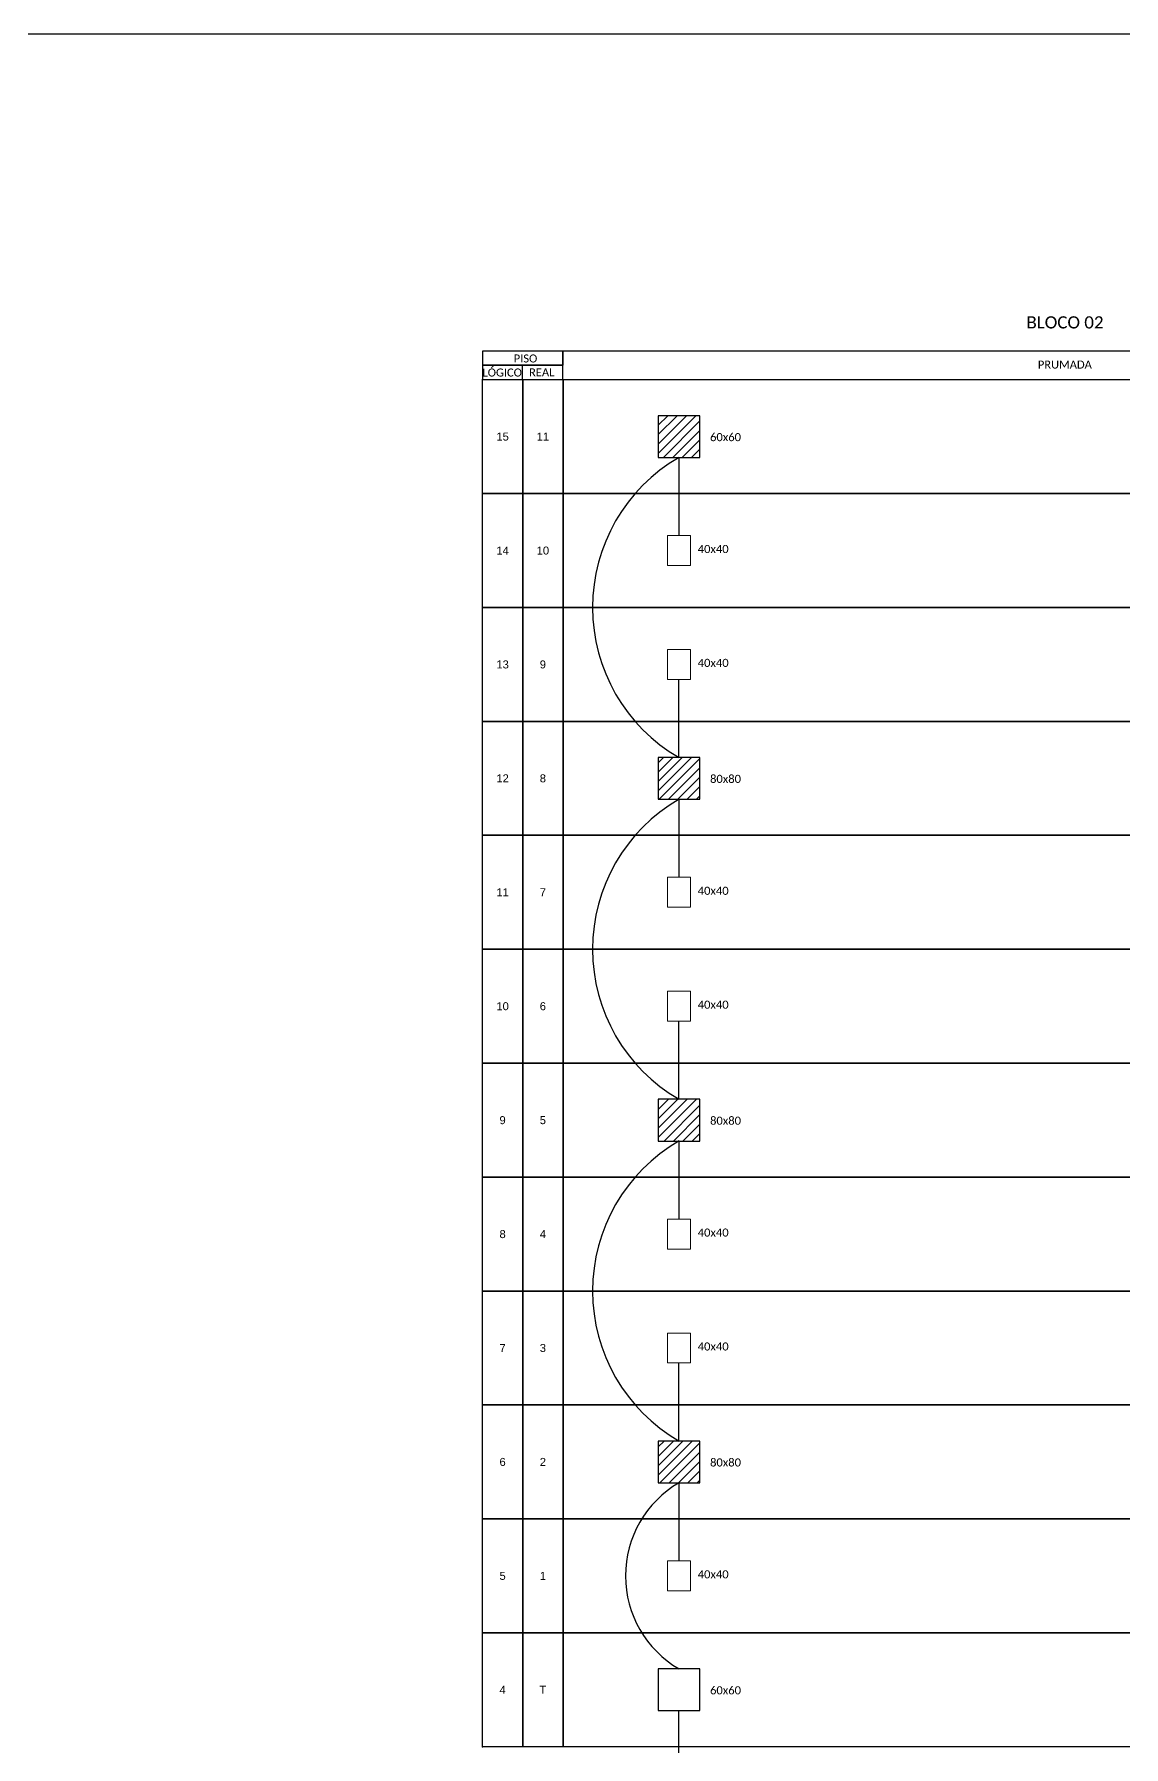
# Model space of a CAD drawing. Extents: x -89 to 1632, y 705 to 1299.
# Drawn here: x 1213.2 to 1430.9, y 956.6 to 1299 of the extents above; entities that cross this region are included whole.
import ezdxf
from ezdxf.enums import TextEntityAlignment as Align

# ---------------------------------------------------------------- set-up
doc = ezdxf.new("R2010")
doc.units = 0
doc.styles.add('ARIAL', font='arial.ttf')
doc.styles.add('WMF-Calibri0', font='calibri.ttf')
pattern_1 = [(45, (552.6111, 368.128), (-0.9370702, 0.9370702), [])]

msp = doc.modelspace()

# ---------------------------------------------------------------- hatches: boundary and pattern name
h = msp.add_hatch()
h.set_pattern_fill('ANSI31', color=1, scale=0.417391)
h.set_pattern_definition(pattern_1)
h.paths.add_polyline_path([(1337.86, 1214.41), (1346.21, 1214.41), (1346.21, 1222.76), (1337.86, 1222.76)])
h = msp.add_hatch()
h.set_pattern_fill('ANSI31', color=1, scale=0.417391)
h.set_pattern_definition(pattern_1)
h.paths.add_polyline_path([(1337.86, 1146.07), (1346.21, 1146.07), (1346.21, 1154.42), (1337.86, 1154.42)])
h = msp.add_hatch()
h.set_pattern_fill('ANSI31', color=1, scale=0.417391)
h.set_pattern_definition(pattern_1)
h.paths.add_polyline_path([(1337.86, 1077.74), (1346.21, 1077.74), (1346.21, 1086.09), (1337.86, 1086.09)])
h = msp.add_hatch()
h.set_pattern_fill('ANSI31', color=1, scale=0.417391)
h.set_pattern_definition(pattern_1)
h.paths.add_polyline_path([(1337.86, 1009.4), (1346.21, 1009.4), (1346.21, 1017.75), (1337.86, 1017.75)])

# ---------------------------------------------------------------- linework, layer by layer
for points in [[(793.9, 705.02), (1632.47, 705.02), (1632.47, 1299.02), (793.9, 1299.02), (793.9, 705.02)], [(1310.78, 1229.97), (1310.78, 1232.83)], [(1318.83, 1229.97), (1505.52, 1229.97), (1505.49, 1235.69), (1318.83, 1235.69), (1318.83, 1235.69), (1318.83, 1232.83)]]:
    msp.add_lwpolyline(points)
for points in [[(1302.73, 1232.83), (1318.83, 1232.83), (1318.83, 1235.69), (1302.73, 1235.69)], [(1302.73, 1229.97), (1318.83, 1229.97), (1318.83, 1232.83), (1302.73, 1232.83)], [(1302.75, 1229.97), (1310.8, 1229.97), (1310.8, 1207.19), (1302.75, 1207.19)], [(1310.8, 1229.97), (1318.85, 1229.97), (1318.85, 1207.19), (1310.8, 1207.19)], [(1318.85, 1229.97), (1505.52, 1229.97), (1505.52, 1207.19), (1318.85, 1207.19)], [(1302.75, 1207.19), (1310.8, 1207.19), (1310.8, 1184.41), (1302.75, 1184.41)], [(1310.8, 1207.19), (1318.85, 1207.19), (1318.85, 1184.41), (1310.8, 1184.41)], [(1318.85, 1207.19), (1505.52, 1207.19), (1505.52, 1184.41), (1318.85, 1184.41)], [(1302.75, 1184.41), (1310.8, 1184.41), (1310.8, 1161.64), (1302.75, 1161.64)], [(1310.8, 1184.41), (1318.85, 1184.41), (1318.85, 1161.64), (1310.8, 1161.64)], [(1318.85, 1184.41), (1505.52, 1184.41), (1505.52, 1161.64), (1318.85, 1161.64)], [(1302.75, 1161.64), (1310.8, 1161.64), (1310.8, 1138.86), (1302.75, 1138.86)], [(1310.8, 1161.64), (1318.85, 1161.64), (1318.85, 1138.86), (1310.8, 1138.86)], [(1318.85, 1161.64), (1505.52, 1161.64), (1505.52, 1138.86), (1318.85, 1138.86)], [(1302.75, 1138.86), (1310.8, 1138.86), (1310.8, 1116.08), (1302.75, 1116.08)], [(1310.8, 1138.86), (1318.85, 1138.86), (1318.85, 1116.08), (1310.8, 1116.08)], [(1318.85, 1138.86), (1505.52, 1138.86), (1505.52, 1116.08), (1318.85, 1116.08)], [(1302.75, 1116.08), (1310.8, 1116.08), (1310.8, 1093.3), (1302.75, 1093.3)], [(1310.8, 1116.08), (1318.85, 1116.08), (1318.85, 1093.3), (1310.8, 1093.3)], [(1318.85, 1116.08), (1505.52, 1116.08), (1505.52, 1093.3), (1318.85, 1093.3)], [(1302.75, 1093.3), (1310.8, 1093.3), (1310.8, 1070.52), (1302.75, 1070.52)], [(1310.8, 1093.3), (1318.85, 1093.3), (1318.85, 1070.52), (1310.8, 1070.52)], [(1318.85, 1093.3), (1505.52, 1093.3), (1505.52, 1070.52), (1318.85, 1070.52)], [(1302.75, 1070.52), (1310.8, 1070.52), (1310.8, 1047.75), (1302.75, 1047.75)], [(1310.8, 1070.52), (1318.85, 1070.52), (1318.85, 1047.75), (1310.8, 1047.75)], [(1318.85, 1070.52), (1505.52, 1070.52), (1505.52, 1047.75), (1318.85, 1047.75)], [(1302.75, 1047.75), (1310.8, 1047.75), (1310.8, 1024.97), (1302.75, 1024.97)], [(1310.8, 1047.75), (1318.85, 1047.75), (1318.85, 1024.97), (1310.8, 1024.97)], [(1318.85, 1047.75), (1505.52, 1047.75), (1505.52, 1024.97), (1318.85, 1024.97)], [(1302.75, 1024.97), (1310.8, 1024.97), (1310.8, 1002.19), (1302.75, 1002.19)], [(1310.8, 1024.97), (1318.85, 1024.97), (1318.85, 1002.19), (1310.8, 1002.19)], [(1318.85, 1024.97), (1505.52, 1024.97), (1505.52, 1002.19), (1318.85, 1002.19)], [(1302.75, 1002.19), (1310.8, 1002.19), (1310.8, 979.41), (1302.75, 979.41)], [(1310.8, 1002.19), (1318.85, 1002.19), (1318.85, 979.41), (1310.8, 979.41)], [(1318.85, 1002.19), (1505.52, 1002.19), (1505.52, 979.41), (1318.85, 979.41)], [(1302.75, 979.41), (1310.8, 979.41), (1310.8, 956.63), (1302.75, 956.63)], [(1310.8, 979.41), (1318.85, 979.41), (1318.85, 956.63), (1310.8, 956.63)], [(1318.85, 979.41), (1505.52, 979.41), (1505.52, 956.63), (1318.85, 956.63)], [(1337.86, 963.85), (1346.21, 963.85), (1346.21, 972.2), (1337.86, 972.2)]]:
    msp.add_lwpolyline(points, close=True)
at = {"color": 1}
for points in [[(1337.86, 1214.41), (1346.21, 1214.41), (1346.21, 1222.76), (1337.86, 1222.76)], [(1337.86, 1146.07), (1346.21, 1146.07), (1346.21, 1154.42), (1337.86, 1154.42)], [(1337.86, 1077.74), (1346.21, 1077.74), (1346.21, 1086.09), (1337.86, 1086.09)], [(1337.86, 1009.4), (1346.21, 1009.4), (1346.21, 1017.75), (1337.86, 1017.75)]]:
    msp.add_lwpolyline(points, close=True, dxfattribs=at)
at = {"color": 3, "ltscale": 0.5}
for points in [[(1342.03, 1214.41), (1342.03, 1198.8)], [(1342.03, 1154.42), (1342.03, 1170.03)], [(1342.03, 1146.07), (1342.03, 1130.47)], [(1342.03, 1086.09), (1342.03, 1101.69)], [(1342.03, 1077.74), (1342.03, 1062.13)], [(1342.03, 1017.75), (1342.03, 1033.36)], [(1342.03, 1009.4), (1342.03, 993.8)], [(1342.03, 948.24), (1342.03, 963.85)]]:
    msp.add_lwpolyline(points, dxfattribs=at)
at = {"color": 0, "lineweight": 0}
for points in [[(1339.73, 1198.8), (1344.34, 1198.8), (1344.34, 1192.81), (1339.73, 1192.81)], [(1339.73, 1176.02), (1344.34, 1176.02), (1344.34, 1170.03), (1339.73, 1170.03)], [(1339.73, 1130.47), (1344.34, 1130.47), (1344.34, 1124.47), (1339.73, 1124.47)], [(1339.73, 1107.69), (1344.34, 1107.69), (1344.34, 1101.69), (1339.73, 1101.69)], [(1339.73, 1062.13), (1344.34, 1062.13), (1344.34, 1056.14), (1339.73, 1056.14)], [(1339.73, 1039.35), (1344.34, 1039.35), (1344.34, 1033.36), (1339.73, 1033.36)], [(1339.73, 993.8), (1344.34, 993.8), (1344.34, 987.8), (1339.73, 987.8)]]:
    msp.add_lwpolyline(points, close=True, dxfattribs=at)
at = {"color": 3, "ltscale": 0.5}
for centre, radius, start, end in [((1359.4, 1184.41), 34.66, 120.0697, 239.9303), ((1359.4, 1116.08), 34.66, 120.0697, 239.9303), ((1359.4, 1047.75), 34.66, 120.0697, 239.9303), ((1352.87, 990.8), 21.53, 120.2262, 239.7738)]:
    msp.add_arc(centre, radius, start, end, dxfattribs=at)
for p in [(1302.75, 1229.97), (1302.75, 1207.19), (1302.75, 1184.41), (1302.75, 1161.64), (1302.75, 1138.86), (1302.75, 1116.08), (1302.75, 1093.3), (1302.75, 1070.52), (1302.75, 1047.75), (1302.75, 1024.97), (1302.75, 1002.19), (1302.75, 979.41), (1302.75, 956.63)]:
    msp.add_point(p)

# ---------------------------------------------------------------- texts
at = {"style": 'WMF-Calibri0'}
for s, height, p in [('BLOCO 02', 2.435, (1411.46, 1240.2)), ('  LÓGICO', 1.6, (1301.63, 1230.59)), ('     PISO', 1.6, (1306.18, 1233.4)), ('PRUMADA', 1.6, (1413.74, 1232.18)), ('    REAL', 1.6, (1309.81, 1230.63)), ('60x60', 1.612, (1348.24, 1217.67)), ('40x40', 1.612, (1345.77, 1195.3)), ('40x40', 1.612, (1345.77, 1172.53)), ('80x80', 1.612, (1348.24, 1149.34)), ('40x40', 1.612, (1345.77, 1126.97)), ('40x40', 1.612, (1345.77, 1104.19)), ('80x80', 1.612, (1348.24, 1081)), ('40x40', 1.612, (1345.77, 1058.63)), ('40x40', 1.612, (1345.77, 1035.86)), ('80x80', 1.612, (1348.24, 1012.67)), ('40x40', 1.612, (1345.77, 990.3)), ('60x60', 1.612, (1348.24, 967.11))]:
    msp.add_text(s, height=height, dxfattribs=at).set_placement(p)
at = {"style": 'ARIAL'}
for s, p in [('15', (1306.78, 1218.58)), ('11', (1314.83, 1218.58)), ('14', (1306.78, 1195.8)), ('10', (1314.83, 1195.8)), ('13', (1306.78, 1173.03)), ('9', (1314.83, 1173.03)), ('12', (1306.78, 1150.25)), ('8', (1314.83, 1150.25)), ('11', (1306.78, 1127.47)), ('7', (1314.83, 1127.47)), ('10', (1306.78, 1104.69)), ('6', (1314.83, 1104.69)), ('9', (1306.78, 1081.91)), ('5', (1314.83, 1081.91)), ('8', (1306.78, 1059.13)), ('4', (1314.83, 1059.13)), ('7', (1306.78, 1036.36)), ('3', (1314.83, 1036.36)), ('6', (1306.78, 1013.58)), ('2', (1314.83, 1013.58)), ('5', (1306.78, 990.8)), ('1', (1314.83, 990.8)), ('4', (1306.78, 968.02)), ('T', (1314.83, 968.02))]:
    msp.add_text(s, height=1.6, dxfattribs=at).set_placement(p, align=Align.MIDDLE_CENTER)

doc.saveas('drawing.dxf')
